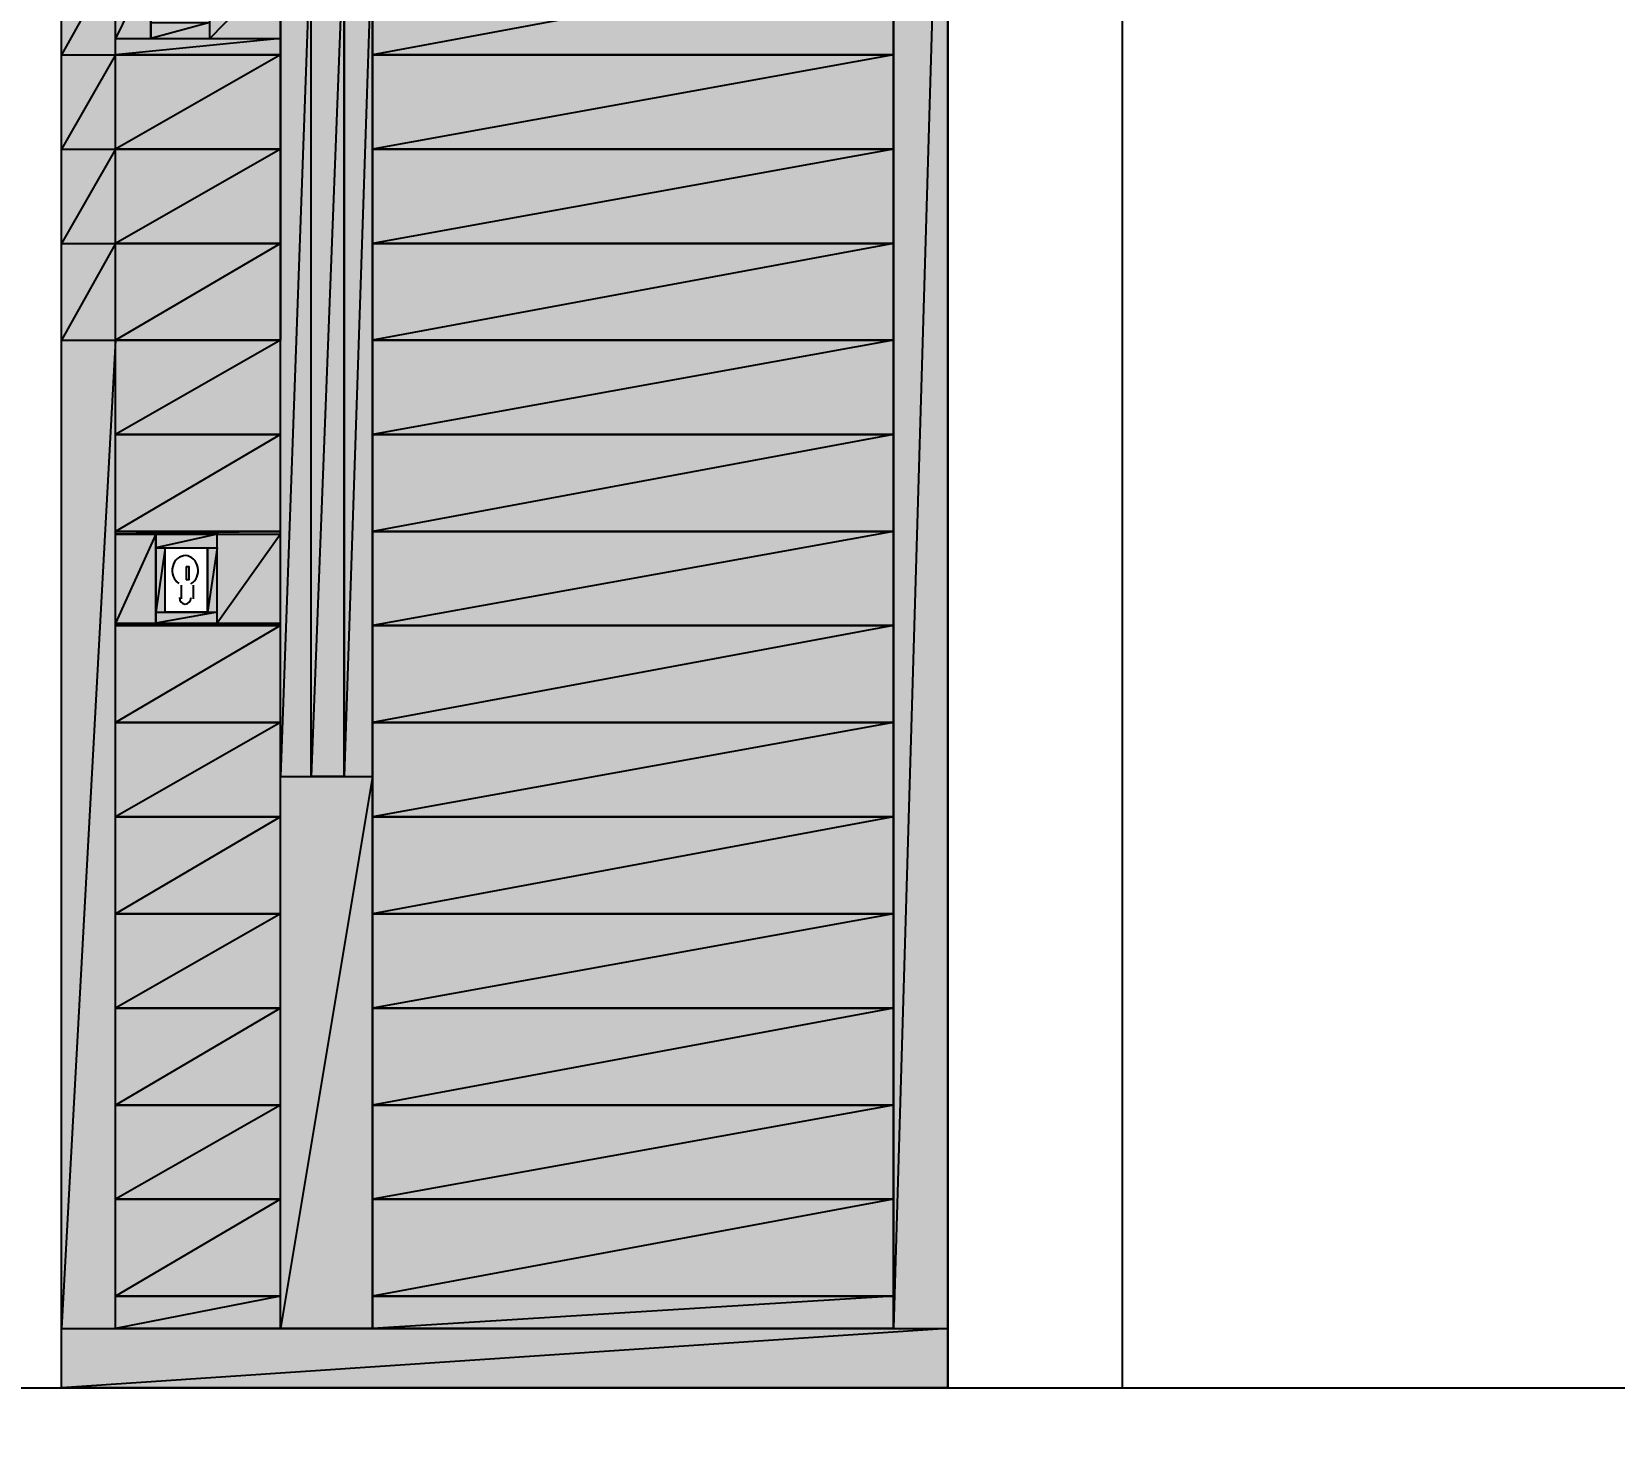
# Model space of a CAD drawing. Header units: centimetres. Extents: x -135 to 5324, y -1304 to 1609.
# Drawn here: x 407.2 to 568, y -948.5 to -806.3 of the extents above; entities that cross this region are included whole.
import ezdxf

# ---------------------------------------------------------------- set-up
doc = ezdxf.new("R2010")
doc.units = ezdxf.units.CM
for name, color, linetype in [('ON_DERZ', 8, 'Continuous'), ('ON_DOGRAMA', 4, 'Continuous'), ('ON_GORUNUS', 7, 'Continuous'), ('ON_OLCU', 4, 'Continuous')]:
    doc.layers.add(name, color=color, linetype=linetype)
doc.styles.add('PORTMAN', font='DejaVuSans.ttf')
doc.dimstyles.new('PORTMAN', dxfattribs={"dimtxt": 14, "dimasz": 9, "dimexe": 6, "dimexo": 5, "dimgap": 4, "dimtad": 1, "dimtxsty": 'PORTMAN', "dimblk": 'ARCHTICK', "dimcen": 2.5, "dimazin": 3, "dimtfac": 0.5, "dimtmove": 2, "dimatfit": 3})

# ---------------------------------------------------------------- blocks, each defined once
blk = doc.blocks.new('kaynak-on-kapi')
at = {"true_color": 0x636466}
h = blk.add_hatch(color=251, dxfattribs=at)
h.paths.add_polyline_path([(64.49, 129.35), (68.7, 129.35), (64.49, 4.02)])
h.paths.add_polyline_path([(68.7, 129.35), (64.49, 4.02), (68.7, 4.02)])
h = blk.add_hatch(color=251, dxfattribs=at)
h.paths.add_polyline_path([(16.99, 99.39), (19.37, 99.39), (16.99, 41.47)])
h.paths.add_polyline_path([(19.37, 99.39), (16.99, 41.47), (19.37, 41.47)])
at = {"true_color": 0x502a10}
h = blk.add_hatch(color=38, dxfattribs=at)
h.paths.add_polyline_path([(19.37, 99.39), (21.92, 99.39), (19.37, 41.47)])
h.paths.add_polyline_path([(21.92, 99.39), (19.37, 41.47), (21.92, 41.47)])
at = {"true_color": 0x636466}
h = blk.add_hatch(color=251, dxfattribs=at)
h.paths.add_polyline_path([(21.92, 99.39), (24.12, 99.39), (21.92, 41.47)])
h.paths.add_polyline_path([(24.12, 99.39), (21.92, 41.47), (24.12, 41.47)])
h = blk.add_hatch(color=251, dxfattribs=at)
h.paths.add_polyline_path([(0, 97.02), (4.2, 97.02), (0, 90.44)])
h.paths.add_polyline_path([(4.2, 97.02), (0, 90.44), (4.2, 90.44)])
at = {"true_color": 0x502a10}
h = blk.add_hatch(color=38, dxfattribs=at)
h.paths.add_polyline_path([(24.12, 97.02), (64.49, 97.02), (24.12, 90.44)])
h.paths.add_polyline_path([(64.49, 97.02), (24.12, 90.44), (64.49, 90.44)])
h = blk.add_hatch(color=38, dxfattribs=at)
h.paths.add_polyline_path([(4.2, 96.47), (6.94, 96.47), (4.2, 91.54)])
h.paths.add_polyline_path([(6.94, 96.47), (4.2, 91.54), (6.94, 91.54)])
h = blk.add_hatch(color=38, dxfattribs=at)
h.paths.add_polyline_path([(11.51, 96.47), (16.99, 96.47), (11.51, 91.54)])
h.paths.add_polyline_path([(16.99, 96.47), (11.51, 91.54), (16.99, 91.54)])
at = {"true_color": 0x636466}
h = blk.add_hatch(color=251, dxfattribs=at)
h.paths.add_polyline_path([(6.94, 92.63), (11.51, 92.63), (6.94, 91.54)])
h.paths.add_polyline_path([(11.51, 92.63), (6.94, 91.54), (11.51, 91.54)])
at = {"true_color": 0x502a10}
h = blk.add_hatch(color=38, dxfattribs=at)
h.paths.add_polyline_path([(4.2, 91.54), (16.99, 91.54), (4.2, 90.44)])
h.paths.add_polyline_path([(16.99, 91.54), (4.2, 90.44), (16.99, 90.44)])
at = {"true_color": 0x636466}
h = blk.add_hatch(color=251, dxfattribs=at)
h.paths.add_polyline_path([(0, 90.44), (4.2, 90.44), (0, 84.04)])
h.paths.add_polyline_path([(4.2, 90.44), (0, 84.04), (4.2, 84.04)])
at = {"true_color": 0x502a10}
h = blk.add_hatch(color=38, dxfattribs=at)
h.paths.add_polyline_path([(4.2, 90.44), (16.99, 90.44), (4.2, 84.04)])
h.paths.add_polyline_path([(16.99, 90.44), (4.2, 84.04), (16.99, 84.04)])
h = blk.add_hatch(color=38, dxfattribs=at)
h.paths.add_polyline_path([(24.12, 90.44), (64.49, 90.44), (24.12, 84.04)])
h.paths.add_polyline_path([(64.49, 90.44), (24.12, 84.04), (64.49, 84.04)])
at = {"true_color": 0x636466}
h = blk.add_hatch(color=251, dxfattribs=at)
h.paths.add_polyline_path([(0, 84.04), (4.2, 84.04), (0, 77.65)])
h.paths.add_polyline_path([(4.2, 84.04), (0, 77.65), (4.2, 77.65)])
at = {"true_color": 0x502a10}
h = blk.add_hatch(color=38, dxfattribs=at)
h.paths.add_polyline_path([(4.2, 84.04), (16.99, 84.04), (4.2, 77.65)])
h.paths.add_polyline_path([(16.99, 84.04), (4.2, 77.65), (16.99, 77.65)])
h = blk.add_hatch(color=38, dxfattribs=at)
h.paths.add_polyline_path([(24.12, 84.04), (64.49, 84.04), (24.12, 77.65)])
h.paths.add_polyline_path([(64.49, 84.04), (24.12, 77.65), (64.49, 77.65)])
at = {"true_color": 0x636466}
h = blk.add_hatch(color=251, dxfattribs=at)
h.paths.add_polyline_path([(0, 77.65), (4.2, 77.65), (0, 71.07)])
h.paths.add_polyline_path([(4.2, 77.65), (0, 71.07), (4.2, 71.07)])
at = {"true_color": 0x502a10}
h = blk.add_hatch(color=38, dxfattribs=at)
h.paths.add_polyline_path([(4.2, 77.65), (16.99, 77.65), (4.2, 71.07)])
h.paths.add_polyline_path([(16.99, 77.65), (4.2, 71.07), (16.99, 71.07)])
h = blk.add_hatch(color=38, dxfattribs=at)
h.paths.add_polyline_path([(24.12, 77.65), (64.49, 77.65), (24.12, 71.07)])
h.paths.add_polyline_path([(64.49, 77.65), (24.12, 71.07), (64.49, 71.07)])
at = {"true_color": 0x636466}
h = blk.add_hatch(color=251, dxfattribs=at)
h.paths.add_polyline_path([(0, 71.07), (4.2, 71.07), (0, 4.02)])
h.paths.add_polyline_path([(4.2, 71.07), (0, 4.02), (4.2, 4.02)])
at = {"true_color": 0x502a10}
h = blk.add_hatch(color=38, dxfattribs=at)
h.paths.add_polyline_path([(4.2, 71.07), (16.99, 71.07), (4.2, 64.68)])
h.paths.add_polyline_path([(16.99, 71.07), (4.2, 64.68), (16.99, 64.68)])
h = blk.add_hatch(color=38, dxfattribs=at)
h.paths.add_polyline_path([(24.12, 71.07), (64.49, 71.07), (24.12, 64.68)])
h.paths.add_polyline_path([(64.49, 71.07), (24.12, 64.68), (64.49, 64.68)])
h = blk.add_hatch(color=38, dxfattribs=at)
h.paths.add_polyline_path([(4.2, 64.68), (16.99, 64.68), (4.2, 58.1)])
h.paths.add_polyline_path([(16.99, 64.68), (4.2, 58.1), (16.99, 58.1)])
h = blk.add_hatch(color=38, dxfattribs=at)
h.paths.add_polyline_path([(24.12, 64.68), (64.49, 64.68), (24.12, 58.1)])
h.paths.add_polyline_path([(64.49, 64.68), (24.12, 58.1), (64.49, 58.1)])
h = blk.add_hatch(color=38, dxfattribs=at)
h.paths.add_polyline_path([(4.2, 58.1), (16.99, 58.1), (4.2, 57.92)])
h.paths.add_polyline_path([(16.99, 58.1), (4.2, 57.92), (16.99, 57.92)])
h = blk.add_hatch(color=38, dxfattribs=at)
h.paths.add_polyline_path([(24.12, 58.1), (64.49, 58.1), (24.12, 51.71)])
h.paths.add_polyline_path([(64.49, 58.1), (24.12, 51.71), (64.49, 51.71)])
h = blk.add_hatch(color=38, dxfattribs=at)
h.paths.add_polyline_path([(4.2, 57.92), (7.31, 57.92), (4.2, 51.89)])
h.paths.add_polyline_path([(7.31, 57.92), (4.2, 51.89), (7.31, 51.89)])
at = {"true_color": 0x636466}
h = blk.add_hatch(color=251, dxfattribs=at)
h.paths.add_polyline_path([(7.31, 57.92), (12.06, 57.92), (7.31, 57)])
h.paths.add_polyline_path([(12.06, 57.92), (7.31, 57), (12.06, 57)])
h = blk.add_hatch(color=251, dxfattribs=at)
h.paths.add_polyline_path([(7.31, 57), (8.04, 57), (7.31, 52.62)])
h.paths.add_polyline_path([(8.04, 57), (7.31, 52.62), (8.04, 52.62)])
h = blk.add_hatch(color=251, dxfattribs=at)
h.paths.add_polyline_path([(11.33, 57), (12.06, 57), (11.33, 52.62)])
h.paths.add_polyline_path([(12.06, 57), (11.33, 52.62), (12.06, 52.62)])
at = {"true_color": 0x502a10}
h = blk.add_hatch(color=38, dxfattribs=at)
h.paths.add_polyline_path([(12.06, 57.92), (16.99, 57.92), (12.06, 51.89)])
h.paths.add_polyline_path([(16.99, 57.92), (12.06, 51.89), (16.99, 51.89)])
at = {"true_color": 0x636466}
h = blk.add_hatch(color=251, dxfattribs=at)
h.paths.add_polyline_path([(7.31, 52.62), (12.06, 52.62), (7.31, 51.89)])
h.paths.add_polyline_path([(12.06, 52.62), (7.31, 51.89), (12.06, 51.89)])
at = {"true_color": 0x502a10}
h = blk.add_hatch(color=38, dxfattribs=at)
h.paths.add_polyline_path([(4.2, 51.89), (16.99, 51.89), (4.2, 51.71)])
h.paths.add_polyline_path([(16.99, 51.89), (4.2, 51.71), (16.99, 51.71)])
h = blk.add_hatch(color=38, dxfattribs=at)
h.paths.add_polyline_path([(4.2, 51.71), (16.99, 51.71), (4.2, 45.13)])
h.paths.add_polyline_path([(16.99, 51.71), (4.2, 45.13), (16.99, 45.13)])
h = blk.add_hatch(color=38, dxfattribs=at)
h.paths.add_polyline_path([(24.12, 51.71), (64.49, 51.71), (24.12, 45.13)])
h.paths.add_polyline_path([(64.49, 51.71), (24.12, 45.13), (64.49, 45.13)])
h = blk.add_hatch(color=38, dxfattribs=at)
h.paths.add_polyline_path([(4.2, 45.13), (16.99, 45.13), (4.2, 38.73)])
h.paths.add_polyline_path([(16.99, 45.13), (4.2, 38.73), (16.99, 38.73)])
h = blk.add_hatch(color=38, dxfattribs=at)
h.paths.add_polyline_path([(24.12, 45.13), (64.49, 45.13), (24.12, 38.73)])
h.paths.add_polyline_path([(64.49, 45.13), (24.12, 38.73), (64.49, 38.73)])
at = {"true_color": 0x636466}
h = blk.add_hatch(color=251, dxfattribs=at)
h.paths.add_polyline_path([(16.99, 41.47), (24.12, 41.47), (16.99, 4.02)])
h.paths.add_polyline_path([(24.12, 41.47), (16.99, 4.02), (24.12, 4.02)])
at = {"true_color": 0x502a10}
h = blk.add_hatch(color=38, dxfattribs=at)
h.paths.add_polyline_path([(4.2, 38.73), (16.99, 38.73), (4.2, 32.16)])
h.paths.add_polyline_path([(16.99, 38.73), (4.2, 32.16), (16.99, 32.16)])
h = blk.add_hatch(color=38, dxfattribs=at)
h.paths.add_polyline_path([(24.12, 38.73), (64.49, 38.73), (24.12, 32.16)])
h.paths.add_polyline_path([(64.49, 38.73), (24.12, 32.16), (64.49, 32.16)])
h = blk.add_hatch(color=38, dxfattribs=at)
h.paths.add_polyline_path([(4.2, 32.16), (16.99, 32.16), (4.2, 25.76)])
h.paths.add_polyline_path([(16.99, 32.16), (4.2, 25.76), (16.99, 25.76)])
h = blk.add_hatch(color=38, dxfattribs=at)
h.paths.add_polyline_path([(24.12, 32.16), (64.49, 32.16), (24.12, 25.76)])
h.paths.add_polyline_path([(64.49, 32.16), (24.12, 25.76), (64.49, 25.76)])
h = blk.add_hatch(color=38, dxfattribs=at)
h.paths.add_polyline_path([(4.2, 25.76), (16.99, 25.76), (4.2, 19.18)])
h.paths.add_polyline_path([(16.99, 25.76), (4.2, 19.18), (16.99, 19.18)])
h = blk.add_hatch(color=38, dxfattribs=at)
h.paths.add_polyline_path([(24.12, 25.76), (64.49, 25.76), (24.12, 19.18)])
h.paths.add_polyline_path([(64.49, 25.76), (24.12, 19.18), (64.49, 19.18)])
h = blk.add_hatch(color=38, dxfattribs=at)
h.paths.add_polyline_path([(4.2, 19.18), (16.99, 19.18), (4.2, 12.79)])
h.paths.add_polyline_path([(16.99, 19.18), (4.2, 12.79), (16.99, 12.79)])
h = blk.add_hatch(color=38, dxfattribs=at)
h.paths.add_polyline_path([(24.12, 19.18), (64.49, 19.18), (24.12, 12.79)])
h.paths.add_polyline_path([(64.49, 19.18), (24.12, 12.79), (64.49, 12.79)])
h = blk.add_hatch(color=38, dxfattribs=at)
h.paths.add_polyline_path([(4.2, 12.79), (16.99, 12.79), (4.2, 6.21)])
h.paths.add_polyline_path([(16.99, 12.79), (4.2, 6.21), (16.99, 6.21)])
h = blk.add_hatch(color=38, dxfattribs=at)
h.paths.add_polyline_path([(24.12, 12.79), (64.49, 12.79), (24.12, 6.21)])
h.paths.add_polyline_path([(64.49, 12.79), (24.12, 6.21), (64.49, 6.21)])
h = blk.add_hatch(color=38, dxfattribs=at)
h.paths.add_polyline_path([(4.2, 6.21), (16.99, 6.21), (4.2, 4.02)])
h.paths.add_polyline_path([(16.99, 6.21), (4.2, 4.02), (16.99, 4.02)])
h = blk.add_hatch(color=38, dxfattribs=at)
h.paths.add_polyline_path([(24.12, 6.21), (64.49, 6.21), (24.12, 4.02)])
h.paths.add_polyline_path([(64.49, 6.21), (24.12, 4.02), (64.49, 4.02)])
at = {"true_color": 0x636466}
h = blk.add_hatch(color=251, dxfattribs=at)
h.paths.add_polyline_path([(0, 4.02), (68.7, 4.02), (0, 0)])
h.paths.add_polyline_path([(68.7, 4.02), (0, 0), (68.7, 0)])
at = {"color": 7, "linetype": 'Continuous', "lineweight": 25, "ltscale": 0.5}
for p, q in [((16.99, 90.44), (4.2, 90.44)), ((64.49, 90.44), (24.12, 90.44)), ((16.99, 84.04), (4.2, 84.04)), ((64.49, 84.04), (24.12, 84.04)), ((16.99, 77.65), (4.2, 77.65)), ((64.49, 77.65), (24.12, 77.65)), ((16.99, 71.07), (4.2, 71.07)), ((64.49, 71.07), (24.12, 71.07)), ((64.49, 71.07), (24.12, 71.07)), ((16.99, 64.68), (4.2, 64.68)), ((64.49, 64.68), (24.12, 64.68)), ((16.99, 58.1), (4.2, 58.1)), ((64.49, 58.1), (24.12, 58.1)), ((9.68, 55.72), (9.68, 54.81)), ((9.32, 53.53), (9.32, 54.45)), ((10.23, 53.53), (10.23, 54.45)), ((16.99, 51.71), (4.2, 51.71)), ((64.49, 51.71), (24.12, 51.71)), ((16.99, 45.13), (4.2, 45.13)), ((64.49, 45.13), (24.12, 45.13)), ((16.99, 38.73), (4.2, 38.73)), ((64.49, 38.73), (24.12, 38.73)), ((16.99, 32.16), (4.2, 32.16)), ((64.49, 32.16), (24.12, 32.16)), ((16.99, 25.76), (4.2, 25.76)), ((64.49, 25.76), (24.12, 25.76)), ((16.99, 19.18), (4.2, 19.18)), ((64.49, 19.18), (24.12, 19.18)), ((16.99, 12.79), (4.2, 12.79)), ((64.49, 12.79), (24.12, 12.79)), ((16.99, 6.21), (4.2, 6.21)), ((64.49, 6.21), (24.12, 6.21)), ((68.7, 0), (0, 0))]:
    blk.add_line(p, q, dxfattribs=at)
at = {"color": 7, "linetype": 'Continuous', "lineweight": 25}
for points in [[(68.7, 0), (0, 0), (0, 133.56), (68.7, 133.56)], [(64.49, 4.02), (4.2, 4.02), (4.2, 129.35), (64.49, 129.35)], [(24.12, 4.02), (16.99, 4.02), (16.99, 129.35), (24.12, 129.35)], [(21.92, 41.47), (19.37, 41.47), (19.37, 99.39), (21.92, 99.39)], [(4.2, 97.02), (16.99, 97.02), (16.99, 90.44), (4.2, 90.44)], [(24.12, 97.02), (64.49, 97.02), (64.49, 90.44), (24.12, 90.44)], [(11.51, 96.47), (6.94, 96.47), (6.94, 91.54), (11.51, 91.54)], [(11.51, 96.47), (6.94, 96.47), (6.94, 91.54), (11.51, 91.54)], [(4.2, 90.44), (16.99, 90.44), (16.99, 84.04), (4.2, 84.04)], [(24.12, 90.44), (64.49, 90.44), (64.49, 84.04), (24.12, 84.04)], [(4.2, 84.04), (16.99, 84.04), (16.99, 77.65), (4.2, 77.65)], [(24.12, 84.04), (64.49, 84.04), (64.49, 77.65), (24.12, 77.65)], [(4.2, 77.65), (16.99, 77.65), (16.99, 71.07), (4.2, 71.07)], [(24.12, 77.65), (64.49, 77.65), (64.49, 71.07), (24.12, 71.07)], [(24.12, 71.07), (64.49, 71.07), (64.49, 64.68), (24.12, 64.68)], [(24.12, 64.68), (64.49, 64.68), (64.49, 58.1), (24.12, 58.1)], [(24.12, 58.1), (64.49, 58.1), (64.49, 51.71), (24.12, 51.71)], [(12.06, 57.92), (7.31, 57.92), (7.31, 51.89), (12.06, 51.89)], [(8.04, 57), (11.33, 57), (11.33, 52.62), (8.04, 52.62)], [(24.12, 51.71), (64.49, 51.71), (64.49, 45.13), (24.12, 45.13)], [(24.12, 45.13), (64.49, 45.13), (64.49, 38.73), (24.12, 38.73)], [(24.12, 38.73), (64.49, 38.73), (64.49, 32.16), (24.12, 32.16)], [(24.12, 32.16), (64.49, 32.16), (64.49, 25.76), (24.12, 25.76)], [(24.12, 25.76), (64.49, 25.76), (64.49, 19.18), (24.12, 19.18)], [(24.12, 19.18), (64.49, 19.18), (64.49, 12.79), (24.12, 12.79)], [(24.12, 12.79), (64.49, 12.79), (64.49, 6.21), (24.12, 6.21)], [(24.12, 6.21), (64.49, 6.21), (64.49, 4.02), (24.12, 4.02)]]:
    blk.add_lwpolyline(points, close=True, dxfattribs=at)
at = {"color": 251, "linetype": 'Continuous', "lineweight": -2, "true_color": 0x636466}
for points in [[(68.7, 129.35), (64.49, 4.02), (68.7, 4.02)], [(64.49, 129.35), (68.7, 129.35), (64.49, 4.02)], [(19.37, 99.39), (16.99, 41.47), (19.37, 41.47)], [(16.99, 99.39), (19.37, 99.39), (16.99, 41.47)], [(24.12, 99.39), (21.92, 41.47), (24.12, 41.47)], [(21.92, 99.39), (24.12, 99.39), (21.92, 41.47)], [(4.2, 97.02), (0, 90.44), (4.2, 90.44)], [(0, 97.02), (4.2, 97.02), (0, 90.44)], [(11.51, 92.63), (6.94, 91.54), (11.51, 91.54)], [(6.94, 92.63), (11.51, 92.63), (6.94, 91.54)], [(4.2, 90.44), (0, 84.04), (4.2, 84.04)], [(0, 90.44), (4.2, 90.44), (0, 84.04)], [(4.2, 84.04), (0, 77.65), (4.2, 77.65)], [(0, 84.04), (4.2, 84.04), (0, 77.65)], [(4.2, 77.65), (0, 71.07), (4.2, 71.07)], [(0, 77.65), (4.2, 77.65), (0, 71.07)], [(4.2, 71.07), (0, 4.02), (4.2, 4.02)], [(0, 71.07), (4.2, 71.07), (0, 4.02)], [(12.06, 57.92), (7.31, 57), (12.06, 57)], [(7.31, 57.92), (12.06, 57.92), (7.31, 57)], [(8.04, 57), (7.31, 52.62), (8.04, 52.62)], [(7.31, 57), (8.04, 57), (7.31, 52.62)], [(12.06, 57), (11.33, 52.62), (12.06, 52.62)], [(11.33, 57), (12.06, 57), (11.33, 52.62)], [(12.06, 52.62), (7.31, 51.89), (12.06, 51.89)], [(7.31, 52.62), (12.06, 52.62), (7.31, 51.89)], [(24.12, 41.47), (16.99, 4.02), (24.12, 4.02)], [(16.99, 41.47), (24.12, 41.47), (16.99, 4.02)], [(68.7, 4.02), (0, 0), (68.7, 0)], [(0, 4.02), (68.7, 4.02), (0, 0)]]:
    blk.add_lwpolyline(points, close=True, dxfattribs=at)
at = {"color": 38, "linetype": 'Continuous', "lineweight": -2, "true_color": 0x502a10}
for points in [[(21.92, 99.39), (19.37, 41.47), (21.92, 41.47)], [(19.37, 99.39), (21.92, 99.39), (19.37, 41.47)], [(64.49, 97.02), (24.12, 90.44), (64.49, 90.44)], [(24.12, 97.02), (64.49, 97.02), (24.12, 90.44)], [(6.94, 96.47), (4.2, 91.54), (6.94, 91.54)], [(4.2, 96.47), (6.94, 96.47), (4.2, 91.54)], [(16.99, 96.47), (11.51, 91.54), (16.99, 91.54)], [(11.51, 96.47), (16.99, 96.47), (11.51, 91.54)], [(16.99, 91.54), (4.2, 90.44), (16.99, 90.44)], [(4.2, 91.54), (16.99, 91.54), (4.2, 90.44)], [(16.99, 90.44), (4.2, 84.04), (16.99, 84.04)], [(4.2, 90.44), (16.99, 90.44), (4.2, 84.04)], [(64.49, 90.44), (24.12, 84.04), (64.49, 84.04)], [(24.12, 90.44), (64.49, 90.44), (24.12, 84.04)], [(16.99, 84.04), (4.2, 77.65), (16.99, 77.65)], [(4.2, 84.04), (16.99, 84.04), (4.2, 77.65)], [(64.49, 84.04), (24.12, 77.65), (64.49, 77.65)], [(24.12, 84.04), (64.49, 84.04), (24.12, 77.65)], [(16.99, 77.65), (4.2, 71.07), (16.99, 71.07)], [(4.2, 77.65), (16.99, 77.65), (4.2, 71.07)], [(64.49, 77.65), (24.12, 71.07), (64.49, 71.07)], [(24.12, 77.65), (64.49, 77.65), (24.12, 71.07)], [(16.99, 71.07), (4.2, 64.68), (16.99, 64.68)], [(4.2, 71.07), (16.99, 71.07), (4.2, 64.68)], [(64.49, 71.07), (24.12, 64.68), (64.49, 64.68)], [(24.12, 71.07), (64.49, 71.07), (24.12, 64.68)], [(16.99, 64.68), (4.2, 58.1), (16.99, 58.1)], [(4.2, 64.68), (16.99, 64.68), (4.2, 58.1)], [(64.49, 64.68), (24.12, 58.1), (64.49, 58.1)], [(24.12, 64.68), (64.49, 64.68), (24.12, 58.1)], [(16.99, 58.1), (4.2, 57.92), (16.99, 57.92)], [(4.2, 58.1), (16.99, 58.1), (4.2, 57.92)], [(64.49, 58.1), (24.12, 51.71), (64.49, 51.71)], [(24.12, 58.1), (64.49, 58.1), (24.12, 51.71)], [(7.31, 57.92), (4.2, 51.89), (7.31, 51.89)], [(4.2, 57.92), (7.31, 57.92), (4.2, 51.89)], [(16.99, 57.92), (12.06, 51.89), (16.99, 51.89)], [(12.06, 57.92), (16.99, 57.92), (12.06, 51.89)], [(16.99, 51.89), (4.2, 51.71), (16.99, 51.71)], [(4.2, 51.89), (16.99, 51.89), (4.2, 51.71)], [(16.99, 51.71), (4.2, 45.13), (16.99, 45.13)], [(4.2, 51.71), (16.99, 51.71), (4.2, 45.13)], [(64.49, 51.71), (24.12, 45.13), (64.49, 45.13)], [(24.12, 51.71), (64.49, 51.71), (24.12, 45.13)], [(16.99, 45.13), (4.2, 38.73), (16.99, 38.73)], [(4.2, 45.13), (16.99, 45.13), (4.2, 38.73)], [(64.49, 45.13), (24.12, 38.73), (64.49, 38.73)], [(24.12, 45.13), (64.49, 45.13), (24.12, 38.73)], [(16.99, 38.73), (4.2, 32.16), (16.99, 32.16)], [(4.2, 38.73), (16.99, 38.73), (4.2, 32.16)], [(64.49, 38.73), (24.12, 32.16), (64.49, 32.16)], [(24.12, 38.73), (64.49, 38.73), (24.12, 32.16)], [(16.99, 32.16), (4.2, 25.76), (16.99, 25.76)], [(4.2, 32.16), (16.99, 32.16), (4.2, 25.76)], [(64.49, 32.16), (24.12, 25.76), (64.49, 25.76)], [(24.12, 32.16), (64.49, 32.16), (24.12, 25.76)], [(16.99, 25.76), (4.2, 19.18), (16.99, 19.18)], [(4.2, 25.76), (16.99, 25.76), (4.2, 19.18)], [(64.49, 25.76), (24.12, 19.18), (64.49, 19.18)], [(24.12, 25.76), (64.49, 25.76), (24.12, 19.18)], [(16.99, 19.18), (4.2, 12.79), (16.99, 12.79)], [(4.2, 19.18), (16.99, 19.18), (4.2, 12.79)], [(64.49, 19.18), (24.12, 12.79), (64.49, 12.79)], [(24.12, 19.18), (64.49, 19.18), (24.12, 12.79)], [(16.99, 12.79), (4.2, 6.21), (16.99, 6.21)], [(4.2, 12.79), (16.99, 12.79), (4.2, 6.21)], [(64.49, 12.79), (24.12, 6.21), (64.49, 6.21)], [(24.12, 12.79), (64.49, 12.79), (24.12, 6.21)], [(16.99, 6.21), (4.2, 4.02), (16.99, 4.02)], [(4.2, 6.21), (16.99, 6.21), (4.2, 4.02)], [(64.49, 6.21), (24.12, 4.02), (64.49, 4.02)], [(24.12, 6.21), (64.49, 6.21), (24.12, 4.02)]]:
    blk.add_lwpolyline(points, close=True, dxfattribs=at)
at = {"color": 7, "linetype": 'Continuous', "lineweight": 25}
blk.add_lwpolyline([(9.68, 55.72), (9.87, 55.72), (9.87, 54.81), (9.68, 54.81)], dxfattribs=at)
for points in [[(9.63, 56.46), (9.17, 56.47), (8.75, 56.17), (8.63, 55.73)], [(10.57, 55.66), (10.48, 56.11), (10.09, 56.44), (9.63, 56.46)], [(8.63, 55.73), (8.5, 55.28), (8.69, 54.81), (9.09, 54.58)], [(10.03, 54.55), (10.45, 54.75), (10.67, 55.21), (10.57, 55.66)], [(9.14, 53.62), (9.14, 53.37), (9.34, 53.17), (9.59, 53.17)], [(9.59, 53.17), (9.84, 53.17), (10.05, 53.37), (10.05, 53.62)]]:
    blk.add_open_spline(points, degree=3, dxfattribs=at)
blk = doc.blocks.new('_ARCHTICK')
at = {"color": 0, "linetype": 'BYBLOCK', "const_width": 0.15}
blk.add_lwpolyline([(-0.5, -0.5), (0.5, 0.5)], dxfattribs=at)

msp = doc.modelspace()

# ---------------------------------------------------------------- linework, layer by layer
at = {"layer": 'ON_DERZ'}
msp.add_line((518, -944.1025), (518, -664.1025), dxfattribs=at)
at = {"layer": 'ON_GORUNUS'}
msp.add_lwpolyline([(0, -944.1025), (1161.5, -944.1025), (1161.5, -664.1025), (0, -664.1025)], close=True, dxfattribs=at)

# ---------------------------------------------------------------- block references
at = {"layer": 'ON_DOGRAMA', "xscale": 1.310100877767588, "yscale": 1.4974879639404899}
msp.add_blockref('kaynak-on-kapi', (410.25, -944.1025), dxfattribs=at)

# ---------------------------------------------------------------- dimensions: what is measured, and where the dimension line sits
at = {"layer": 'ON_OLCU'}
for base, p1, p2 in [((-30, -1054.1025), (-30, -664.1025), (1191.5, -664.1025)), ((0, -1011.1025), (0, -944.1025), (1161.5, -944.1025))]:
    msp.add_linear_dim(base=base, p1=p1, p2=p2, dimstyle='PORTMAN', override={"dimtxt": 14, "dimasz": 9, "dimexe": 6, "dimexo": 5, "dimdec": 2, "dimzin": 8, "dimdsep": 44}, dxfattribs=at).render()

doc.saveas('drawing.dxf')
